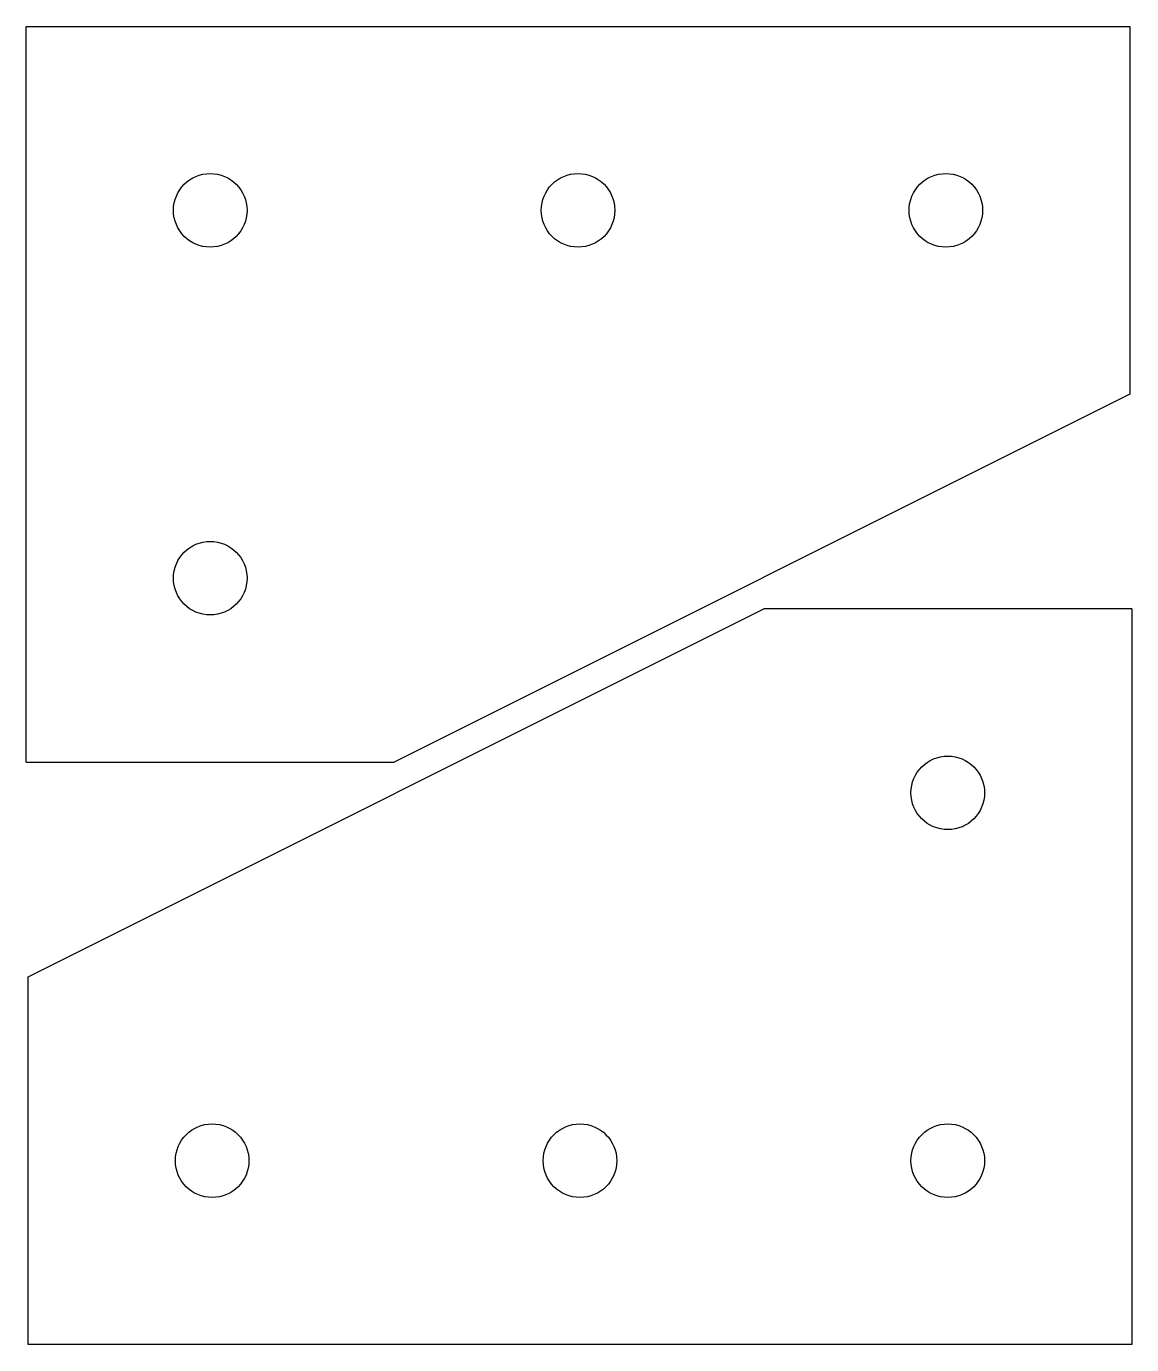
# Model space of a CAD drawing. Header units: millimetres. Extents: x 27 to 147, y 92 to 235.
import ezdxf

# ---------------------------------------------------------------- set-up
doc = ezdxf.new("R2010")
doc.units = ezdxf.units.MM
doc.layers.get('0').update_dxf_attribs({"linetype": 'CONTINUOUS'})

msp = doc.modelspace()

# ---------------------------------------------------------------- linework, layer by layer
for p, q in [((26.96, 235.46), (146.96, 235.46)), ((26.96, 155.46), (26.96, 235.46)), ((146.96, 235.46), (146.96, 195.46)), ((146.96, 195.46), (66.96, 155.46)), ((27.17, 132.12), (107.17, 172.12)), ((147.17, 172.12), (107.17, 172.12)), ((147.17, 172.12), (147.17, 92.12)), ((26.96, 155.46), (66.96, 155.46)), ((27.17, 92.12), (27.17, 132.12)), ((147.17, 92.12), (27.17, 92.12))]:
    msp.add_line(p, q)
for centre in [(46.96, 215.46), (86.96, 215.46), (126.96, 215.46), (46.96, 175.46), (127.17, 152.12), (47.17, 112.12), (87.17, 112.12), (127.17, 112.12)]:
    msp.add_circle(centre, 4)

doc.saveas('drawing.dxf')
